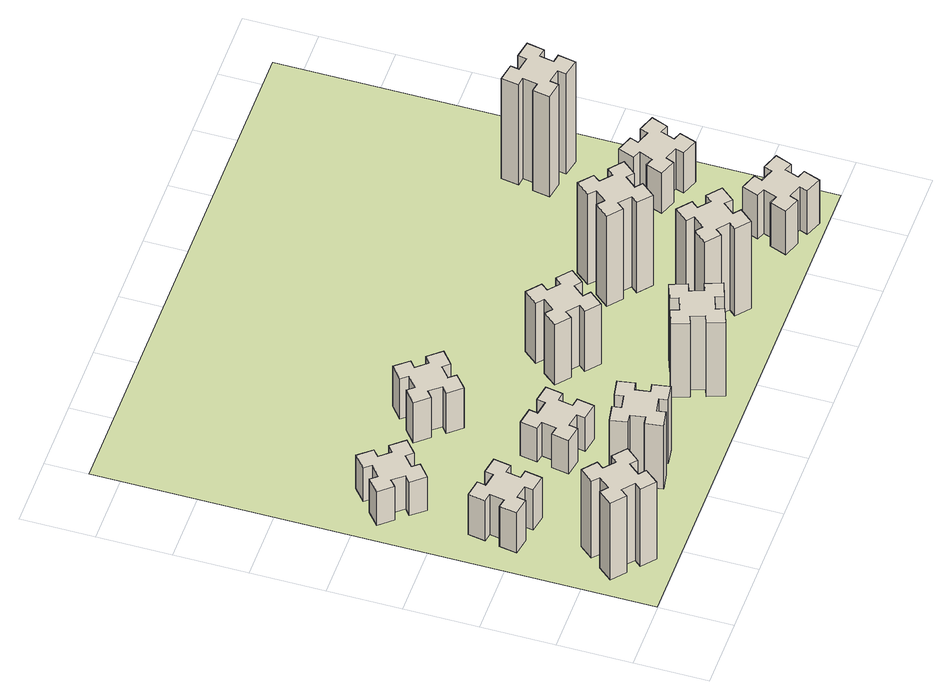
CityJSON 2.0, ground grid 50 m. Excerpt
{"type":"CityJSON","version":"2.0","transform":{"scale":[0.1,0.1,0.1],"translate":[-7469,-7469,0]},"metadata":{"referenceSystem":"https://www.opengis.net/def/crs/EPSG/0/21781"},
"CityObjects":{
"building1":{"type":"Building","attributes":{"class":"1000","function":"1000","usage":"1000","yearOfConstruction":2016,"roofType":"1000","measuredHeight":69,"storeysAboveGround":30,"storeysBelowGround":0},"geometry":[{"type":"Solid","lod":"1","boundaries":[[[[0,1,2,3,4,5,6,7,8,9,10,11,12,13,14,15,16,17,18,19]],[[17,16,20,21]],[[16,15,22,20]],[[15,14,23,22]],[[14,13,24,23]],[[13,12,25,24]],[[12,11,26,25]],[[11,10,27,26]],[[10,9,28,27]],[[9,8,29,28]],[[8,7,30,29]],[[7,6,31,30]],[[6,5,32,31]],[[5,4,33,32]],[[4,3,34,33]],[[3,2,35,34]],[[2,1,36,35]],[[1,0,37,36]],[[0,19,38,37]],[[19,18,39,38]],[[18,17,21,39]],[[24,25,26,27,28,29,30,31,32,33,34,35,36,37,38,39,21,20,22,23]]]]}]},
"building2":{"type":"Building","attributes":{"class":"1000","function":"1000","usage":"1000","yearOfConstruction":2016,"roofType":"1000","measuredHeight":36,"storeysAboveGround":30,"storeysBelowGround":0},"geometry":[{"type":"Solid","lod":"1","boundaries":[[[[40,41,42,43,44,45,46,47,48,49,50,51,52,53,54,55,56,57,58,59]],[[57,56,60,61]],[[56,55,62,60]],[[55,54,63,62]],[[54,53,64,63]],[[53,52,65,64]],[[52,51,66,65]],[[51,50,67,66]],[[50,49,68,67]],[[49,48,69,68]],[[48,47,70,69]],[[47,46,71,70]],[[46,45,72,71]],[[45,44,73,72]],[[44,43,74,73]],[[43,42,75,74]],[[42,41,76,75]],[[41,40,77,76]],[[40,59,78,77]],[[59,58,79,78]],[[58,57,61,79]],[[64,65,66,67,68,69,70,71,72,73,74,75,76,77,78,79,61,60,62,63]]]]}]},
"building3":{"type":"Building","attributes":{"class":"1000","function":"1000","usage":"1000","yearOfConstruction":2016,"roofType":"1000","measuredHeight":30,"storeysAboveGround":30,"storeysBelowGround":0},"geometry":[{"type":"Solid","lod":"1","boundaries":[[[[80,81,82,83,84,85,86,87,88,89,90,91,92,93,94,95,96,97,98,99]],[[97,96,100,101]],[[96,95,102,100]],[[95,94,103,102]],[[94,93,104,103]],[[93,92,105,104]],[[92,91,106,105]],[[91,90,107,106]],[[90,89,108,107]],[[89,88,109,108]],[[88,87,110,109]],[[87,86,111,110]],[[86,85,112,111]],[[85,84,113,112]],[[84,83,114,113]],[[83,82,115,114]],[[82,81,116,115]],[[81,80,117,116]],[[80,99,118,117]],[[99,98,119,118]],[[98,97,101,119]],[[104,105,106,107,108,109,110,111,112,113,114,115,116,117,118,119,101,100,102,103]]]]}]},
"building4":{"type":"Building","attributes":{"class":"1000","function":"1000","usage":"1000","yearOfConstruction":2016,"roofType":"1000","measuredHeight":57,"storeysAboveGround":30,"storeysBelowGround":0},"geometry":[{"type":"Solid","lod":"1","boundaries":[[[[120,121,122,123,124,125,126,127,128,129,130,131,132,133,134,135,136,137,138,139]],[[137,136,140,141]],[[136,135,142,140]],[[135,134,143,142]],[[134,133,144,143]],[[133,132,145,144]],[[132,131,146,145]],[[131,130,147,146]],[[130,129,148,147]],[[129,128,149,148]],[[128,127,150,149]],[[127,126,151,150]],[[126,125,152,151]],[[125,124,153,152]],[[124,123,154,153]],[[123,122,155,154]],[[122,121,156,155]],[[121,120,157,156]],[[120,139,158,157]],[[139,138,159,158]],[[138,137,141,159]],[[144,145,146,147,148,149,150,151,152,153,154,155,156,157,158,159,141,140,142,143]]]]}]},
"building5":{"type":"Building","attributes":{"class":"1000","function":"1000","usage":"1000","yearOfConstruction":2016,"roofType":"1000","measuredHeight":30,"storeysAboveGround":30,"storeysBelowGround":0},"geometry":[{"type":"Solid","lod":"1","boundaries":[[[[160,161,162,163,164,165,166,167,168,169,170,171,172,173,174,175,176,177,178,179]],[[177,176,180,181]],[[176,175,182,180]],[[175,174,183,182]],[[174,173,184,183]],[[173,172,185,184]],[[172,171,186,185]],[[171,170,187,186]],[[170,169,188,187]],[[169,168,189,188]],[[168,167,190,189]],[[167,166,191,190]],[[166,165,192,191]],[[165,164,193,192]],[[164,163,194,193]],[[163,162,195,194]],[[162,161,196,195]],[[161,160,197,196]],[[160,179,198,197]],[[179,178,199,198]],[[178,177,181,199]],[[184,185,186,187,188,189,190,191,192,193,194,195,196,197,198,199,181,180,182,183]]]]}]},
"building6":{"type":"Building","attributes":{"class":"1000","function":"1000","usage":"1000","yearOfConstruction":2016,"roofType":"1000","measuredHeight":36,"storeysAboveGround":30,"storeysBelowGround":0},"geometry":[{"type":"Solid","lod":"1","boundaries":[[[[200,201,202,203,204,205,206,207,208,209,210,211,212,213,214,215,216,217,218,219]],[[217,216,220,221]],[[216,215,222,220]],[[215,214,223,222]],[[214,213,224,223]],[[213,212,225,224]],[[212,211,226,225]],[[211,210,227,226]],[[210,209,228,227]],[[209,208,229,228]],[[208,207,230,229]],[[207,206,231,230]],[[206,205,232,231]],[[205,204,233,232]],[[204,203,234,233]],[[203,202,235,234]],[[202,201,236,235]],[[201,200,237,236]],[[200,219,238,237]],[[219,218,239,238]],[[218,217,221,239]],[[224,225,226,227,228,229,230,231,232,233,234,235,236,237,238,239,221,220,222,223]]]]}]},
"building7":{"type":"Building","attributes":{"class":"1000","function":"1000","usage":"1000","yearOfConstruction":2016,"roofType":"1000","measuredHeight":66,"storeysAboveGround":30,"storeysBelowGround":0},"geometry":[{"type":"Solid","lod":"1","boundaries":[[[[240,241,242,243,244,245,246,247,248,249,250,251,252,253,254,255,256,257,258,259]],[[257,256,260,261]],[[256,255,262,260]],[[255,254,263,262]],[[254,253,264,263]],[[253,252,265,264]],[[252,251,266,265]],[[251,250,267,266]],[[250,249,268,267]],[[249,248,269,268]],[[248,247,270,269]],[[247,246,271,270]],[[246,245,272,271]],[[245,244,273,272]],[[244,243,274,273]],[[243,242,275,274]],[[242,241,276,275]],[[241,240,277,276]],[[240,259,278,277]],[[259,258,279,278]],[[258,257,261,279]],[[264,265,266,267,268,269,270,271,272,273,274,275,276,277,278,279,261,260,262,263]]]]}]},
"building8":{"type":"Building","attributes":{"class":"1000","function":"1000","usage":"1000","yearOfConstruction":2016,"roofType":"1000","measuredHeight":54,"storeysAboveGround":30,"storeysBelowGround":0},"geometry":[{"type":"Solid","lod":"1","boundaries":[[[[280,281,282,283,284,285,286,287,288,289,290,291,292,293,294,295,296,297,298,299]],[[297,296,300,301]],[[296,295,302,300]],[[295,294,303,302]],[[294,293,304,303]],[[293,292,305,304]],[[292,291,306,305]],[[291,290,307,306]],[[290,289,308,307]],[[289,288,309,308]],[[288,287,310,309]],[[287,286,311,310]],[[286,285,312,311]],[[285,284,313,312]],[[284,283,314,313]],[[283,282,315,314]],[[282,281,316,315]],[[281,280,317,316]],[[280,299,318,317]],[[299,298,319,318]],[[298,297,301,319]],[[304,305,306,307,308,309,310,311,312,313,314,315,316,317,318,319,301,300,302,303]]]]}]},
"building9":{"type":"Building","attributes":{"class":"1000","function":"1000","usage":"1000","yearOfConstruction":2016,"roofType":"1000","measuredHeight":78,"storeysAboveGround":30,"storeysBelowGround":0},"geometry":[{"type":"Solid","lod":"1","boundaries":[[[[320,321,322,323,324,325,326,327,328,329,330,331,332,333,334,335,336,337,338,339]],[[337,336,340,341]],[[336,335,342,340]],[[335,334,343,342]],[[334,333,344,343]],[[333,332,345,344]],[[332,331,346,345]],[[331,330,347,346]],[[330,329,348,347]],[[329,328,349,348]],[[328,327,350,349]],[[327,326,351,350]],[[326,325,352,351]],[[325,324,353,352]],[[324,323,354,353]],[[323,322,355,354]],[[322,321,356,355]],[[321,320,357,356]],[[320,339,358,357]],[[339,338,359,358]],[[338,337,341,359]],[[344,345,346,347,348,349,350,351,352,353,354,355,356,357,358,359,341,340,342,343]]]]}]},
"building10":{"type":"Building","attributes":{"class":"1000","function":"1000","usage":"1000","yearOfConstruction":2016,"roofType":"1000","measuredHeight":81,"storeysAboveGround":30,"storeysBelowGround":0},"geometry":[{"type":"Solid","lod":"1","boundaries":[[[[360,361,362,363,364,365,366,367,368,369,370,371,372,373,374,375,376,377,378,379]],[[377,376,380,381]],[[376,375,382,380]],[[375,374,383,382]],[[374,373,384,383]],[[373,372,385,384]],[[372,371,386,385]],[[371,370,387,386]],[[370,369,388,387]],[[369,368,389,388]],[[368,367,390,389]],[[367,366,391,390]],[[366,365,392,391]],[[365,364,393,392]],[[364,363,394,393]],[[363,362,395,394]],[[362,361,396,395]],[[361,360,397,396]],[[360,379,398,397]],[[379,378,399,398]],[[378,377,381,399]],[[384,385,386,387,388,389,390,391,392,393,394,395,396,397,398,399,381,380,382,383]]]]}]},
"building11":{"type":"Building","attributes":{"class":"1000","function":"1000","usage":"1000","yearOfConstruction":2016,"roofType":"1000","measuredHeight":39,"storeysAboveGround":30,"storeysBelowGround":0},"geometry":[{"type":"Solid","lod":"1","boundaries":[[[[400,401,402,403,404,405,406,407,408,409,410,411,412,413,414,415,416,417,418,419]],[[417,416,420,421]],[[416,415,422,420]],[[415,414,423,422]],[[414,413,424,423]],[[413,412,425,424]],[[412,411,426,425]],[[411,410,427,426]],[[410,409,428,427]],[[409,408,429,428]],[[408,407,430,429]],[[407,406,431,430]],[[406,405,432,431]],[[405,404,433,432]],[[404,403,434,433]],[[403,402,435,434]],[[402,401,436,435]],[[401,400,437,436]],[[400,419,438,437]],[[419,418,439,438]],[[418,417,421,439]],[[424,425,426,427,428,429,430,431,432,433,434,435,436,437,438,439,421,420,422,423]]]]}]},
"building12":{"type":"Building","attributes":{"class":"1000","function":"1000","usage":"1000","yearOfConstruction":2016,"roofType":"1000","measuredHeight":36,"storeysAboveGround":30,"storeysBelowGround":0},"geometry":[{"type":"Solid","lod":"1","boundaries":[[[[440,441,442,443,444,445,446,447,448,449,450,451,452,453,454,455,456,457,458,459]],[[457,456,460,461]],[[456,455,462,460]],[[455,454,463,462]],[[454,453,464,463]],[[453,452,465,464]],[[452,451,466,465]],[[451,450,467,466]],[[450,449,468,467]],[[449,448,469,468]],[[448,447,470,469]],[[447,446,471,470]],[[446,445,472,471]],[[445,444,473,472]],[[444,443,474,473]],[[443,442,475,474]],[[442,441,476,475]],[[441,440,477,476]],[[440,459,478,477]],[[459,458,479,478]],[[458,457,461,479]],[[464,465,466,467,468,469,470,471,472,473,474,475,476,477,478,479,461,460,462,463]]]]}]},
"building13":{"type":"Building","attributes":{"class":"1000","function":"1000","usage":"1000","yearOfConstruction":2016,"roofType":"1000","measuredHeight":90,"storeysAboveGround":30,"storeysBelowGround":0},"geometry":[{"type":"Solid","lod":"1","boundaries":[[[[480,481,482,483,484,485,486,487,488,489,490,491,492,493,494,495,496,497,498,499]],[[497,496,500,501]],[[496,495,502,500]],[[495,494,503,502]],[[494,493,504,503]],[[493,492,505,504]],[[492,491,506,505]],[[491,490,507,506]],[[490,489,508,507]],[[489,488,509,508]],[[488,487,510,509]],[[487,486,511,510]],[[486,485,512,511]],[[485,484,513,512]],[[484,483,514,513]],[[483,482,515,514]],[[482,481,516,515]],[[481,480,517,516]],[[480,499,518,517]],[[499,498,519,518]],[[498,497,501,519]],[[504,505,506,507,508,509,510,511,512,513,514,515,516,517,518,519,501,500,502,503]]]]}]},
"landuse1":{"type":"LandUse","attributes":{"name":"plot1","function":"1010"},"geometry":[{"type":"MultiSurface","lod":"1","boundaries":[[[520,521,522,523]]]}]}
},
"vertices":[
[427,266,0],[492,343,0],[538,304,0],[615,396,0],[523,473,0],[484,427,0],[408,492,0],[446,538,0],[354,615,0],[277,523,0],[323,484,0],[259,408,0],[213,446,0],[136,354,0],[228,277,0],[266,323,0],[343,259,0],[304,213,0],[396,136,0],[473,228,0],[343,259,690],[304,213,690],[266,323,690],[228,277,690],[136,354,690],[213,446,690],[259,408,690],[323,484,690],[277,523,690],[354,615,690],[446,538,690],[408,492,690],[484,427,690],[523,473,690],[615,396,690],[538,304,690],[492,343,690],[427,266,690],[473,228,690],[396,136,690],
[307,1016,0],[405,998,0],[395,939,0],[513,918,0],[534,1037,0],[475,1047,0],[492,1145,0],[551,1135,0],[572,1253,0],[454,1274,0],[444,1215,0],[345,1232,0],[356,1291,0],[237,1312,0],[217,1194,0],[276,1184,0],[258,1085,0],[199,1096,0],[178,977,0],[297,957,0],[258,1085,360],[199,1096,360],[276,1184,360],[217,1194,360],[237,1312,360],[356,1291,360],[345,1232,360],[444,1215,360],[454,1274,360],[572,1253,360],[551,1135,360],[492,1145,360],[475,1047,360],[534,1037,360],[513,918,360],[395,939,360],[405,998,360],[307,1016,360],[297,957,360],[178,977,360],
[492,1888,0],[427,1964,0],[473,2003,0],[396,2095,0],[304,2018,0],[343,1972,0],[266,1907,0],[228,1953,0],[136,1876,0],[213,1784,0],[259,1823,0],[323,1746,0],[277,1708,0],[354,1616,0],[446,1693,0],[408,1739,0],[484,1803,0],[523,1757,0],[615,1834,0],[538,1926,0],[484,1803,300],[523,1757,300],[408,1739,300],[446,1693,300],[354,1616,300],[277,1708,300],[323,1746,300],[259,1823,300],[213,1784,300],[136,1876,300],[228,1953,300],[266,1907,300],[343,1972,300],[304,2018,300],[396,2095,300],[473,2003,300],[427,1964,300],[492,1888,300],[538,1926,300],[615,1834,300],
[1085,358,0],[1184,376,0],[1194,317,0],[1312,337,0],[1291,456,0],[1232,445,0],[1215,544,0],[1274,554,0],[1253,672,0],[1135,651,0],[1145,592,0],[1047,575,0],[1037,634,0],[918,613,0],[939,495,0],[998,505,0],[1016,407,0],[957,397,0],[977,278,0],[1096,299,0],[1016,407,570],[957,397,570],[998,505,570],[939,495,570],[918,613,570],[1037,634,570],[1047,575,570],[1145,592,570],[1135,651,570],[1253,672,570],[1274,554,570],[1215,544,570],[1232,445,570],[1291,456,570],[1312,337,570],[1194,317,570],[1184,376,570],[1085,358,570],[1096,299,570],[977,278,570],
[1016,1084,0],[998,985,0],[939,996,0],[918,877,0],[1037,857,0],[1047,916,0],[1145,898,0],[1135,839,0],[1253,818,0],[1274,937,0],[1215,947,0],[1232,1045,0],[1291,1035,0],[1312,1153,0],[1194,1174,0],[1184,1115,0],[1085,1132,0],[1096,1191,0],[977,1212,0],[957,1094,0],[1085,1132,300],[1096,1191,300],[1184,1115,300],[1194,1174,300],[1312,1153,300],[1291,1035,300],[1232,1045,300],[1215,947,300],[1274,937,300],[1253,818,300],[1135,839,300],[1145,898,300],[1047,916,300],[1037,857,300],[918,877,300],[939,996,300],[998,985,300],[1016,1084,300],[957,1094,300],[977,1212,300],
[1083,1972,0],[1006,1907,0],[968,1953,0],[876,1876,0],[953,1784,0],[999,1823,0],[1063,1746,0],[1017,1708,0],[1094,1616,0],[1186,1693,0],[1148,1739,0],[1224,1803,0],[1263,1757,0],[1355,1834,0],[1278,1926,0],[1232,1888,0],[1167,1964,0],[1213,2003,0],[1136,2095,0],[1044,2018,0],[1167,1964,360],[1213,2003,360],[1232,1888,360],[1278,1926,360],[1355,1834,360],[1263,1757,360],[1224,1803,360],[1148,1739,360],[1186,1693,360],[1094,1616,360],[1017,1708,360],[1063,1746,360],[999,1823,360],[953,1784,360],[876,1876,360],[968,1953,360],[1006,1907,360],[1083,1972,360],[1044,2018,360],[1136,2095,360],
[1965,496,0],[1871,462,0],[1850,518,0],[1737,477,0],[1779,364,0],[1835,385,0],[1869,291,0],[1813,270,0],[1854,157,0],[1967,199,0],[1946,255,0],[2040,289,0],[2060,233,0],[2173,274,0],[2132,387,0],[2076,366,0],[2042,460,0],[2098,480,0],[2057,593,0],[1944,552,0],[2042,460,660],[2098,480,660],[2076,366,660],[2132,387,660],[2173,274,660],[2060,233,660],[2040,289,660],[1946,255,660],[1967,199,660],[1854,157,660],[1813,270,660],[1869,291,660],[1835,385,660],[1779,364,660],[1737,477,660],[1850,518,660],[1871,462,660],[1965,496,660],[1944,552,660],[2057,593,660],
[1746,1163,0],[1823,1099,0],[1784,1053,0],[1876,976,0],[1953,1068,0],[1907,1106,0],[1972,1183,0],[2018,1144,0],[2095,1236,0],[2003,1313,0],[1964,1267,0],[1888,1332,0],[1926,1378,0],[1834,1455,0],[1757,1363,0],[1803,1324,0],[1739,1248,0],[1693,1286,0],[1616,1194,0],[1708,1117,0],[1739,1248,540],[1693,1286,540],[1803,1324,540],[1757,1363,540],[1834,1455,540],[1926,1378,540],[1888,1332,540],[1964,1267,540],[2003,1313,540],[2095,1236,540],[2018,1144,540],[1972,1183,540],[1907,1106,540],[1953,1068,540],[1876,976,540],[1784,1053,540],[1823,1099,540],[1746,1163,540],[1708,1117,540],[1616,1194,540],
[2704,527,0],[2628,592,0],[2666,638,0],[2574,715,0],[2497,623,0],[2543,584,0],[2479,508,0],[2433,546,0],[2356,454,0],[2448,377,0],[2486,423,0],[2563,359,0],[2524,313,0],[2616,236,0],[2693,328,0],[2647,366,0],[2712,443,0],[2758,404,0],[2835,496,0],[2743,573,0],[2712,443,780],[2758,404,780],[2647,366,780],[2693,328,780],[2616,236,780],[2524,313,780],[2563,359,780],[2486,423,780],[2448,377,780],[2356,454,780],[2433,546,780],[2479,508,780],[2543,584,780],[2497,623,780],[2574,715,780],[2666,638,780],[2628,592,780],[2704,527,780],[2743,573,780],[2835,496,780],
[2647,1006,0],[2712,1083,0],[2758,1044,0],[2835,1136,0],[2743,1213,0],[2704,1167,0],[2628,1232,0],[2666,1278,0],[2574,1355,0],[2497,1263,0],[2543,1224,0],[2479,1148,0],[2433,1186,0],[2356,1094,0],[2448,1017,0],[2486,1063,0],[2563,999,0],[2524,953,0],[2616,876,0],[2693,968,0],[2563,999,810],[2524,953,810],[2486,1063,810],[2448,1017,810],[2356,1094,810],[2433,1186,810],[2479,1148,810],[2543,1224,810],[2497,1263,810],[2574,1355,810],[2666,1278,810],[2628,1232,810],[2704,1167,810],[2743,1213,810],[2835,1136,810],[2758,1044,810],[2712,1083,810],[2647,1006,810],[2693,968,810],[2616,876,810],
[3251,189,0],[3345,155,0],[3324,99,0],[3437,57,0],[3478,170,0],[3422,191,0],[3456,285,0],[3512,264,0],[3553,377,0],[3440,418,0],[3420,362,0],[3326,396,0],[3347,452,0],[3234,493,0],[3193,380,0],[3249,360,0],[3215,266,0],[3159,287,0],[3117,174,0],[3230,133,0],[3215,266,390],[3159,287,390],[3249,360,390],[3193,380,390],[3234,493,390],[3347,452,390],[3326,396,390],[3420,362,390],[3440,418,390],[3553,377,390],[3512,264,390],[3456,285,390],[3422,191,390],[3478,170,390],[3437,57,390],[3324,99,390],[3345,155,390],[3251,189,390],[3230,133,390],[3117,174,390],
[3351,1029,0],[3445,995,0],[3424,939,0],[3537,897,0],[3578,1010,0],[3522,1031,0],[3556,1125,0],[3612,1104,0],[3653,1217,0],[3540,1258,0],[3520,1202,0],[3426,1236,0],[3447,1292,0],[3334,1333,0],[3293,1220,0],[3349,1200,0],[3315,1106,0],[3259,1127,0],[3217,1014,0],[3330,973,0],[3315,1106,360],[3259,1127,360],[3349,1200,360],[3293,1220,360],[3334,1333,360],[3447,1292,360],[3426,1236,360],[3520,1202,360],[3540,1258,360],[3653,1217,360],[3612,1104,360],[3556,1125,360],[3522,1031,360],[3578,1010,360],[3537,897,360],[3424,939,360],[3445,995,360],[3351,1029,360],[3330,973,360],[3217,1014,360],
[3435,1787,0],[3452,1885,0],[3511,1875,0],[3532,1993,0],[3414,2014,0],[3404,1955,0],[3305,1972,0],[3316,2031,0],[3197,2052,0],[3177,1934,0],[3236,1924,0],[3218,1825,0],[3159,1836,0],[3138,1717,0],[3257,1697,0],[3267,1756,0],[3365,1738,0],[3355,1679,0],[3473,1658,0],[3494,1777,0],[3365,1738,900],[3355,1679,900],[3267,1756,900],[3257,1697,900],[3138,1717,900],[3159,1836,900],[3218,1825,900],[3236,1924,900],[3177,1934,900],[3197,2052,900],[3316,2031,900],[3305,1972,900],[3404,1955,900],[3414,2014,900],[3532,1993,900],[3511,1875,900],[3452,1885,900],[3435,1787,900],[3494,1777,900],[3473,1658,900],
[5,3705,0],[3705,3705,0],[3705,5,0],[5,5,0]
]}
